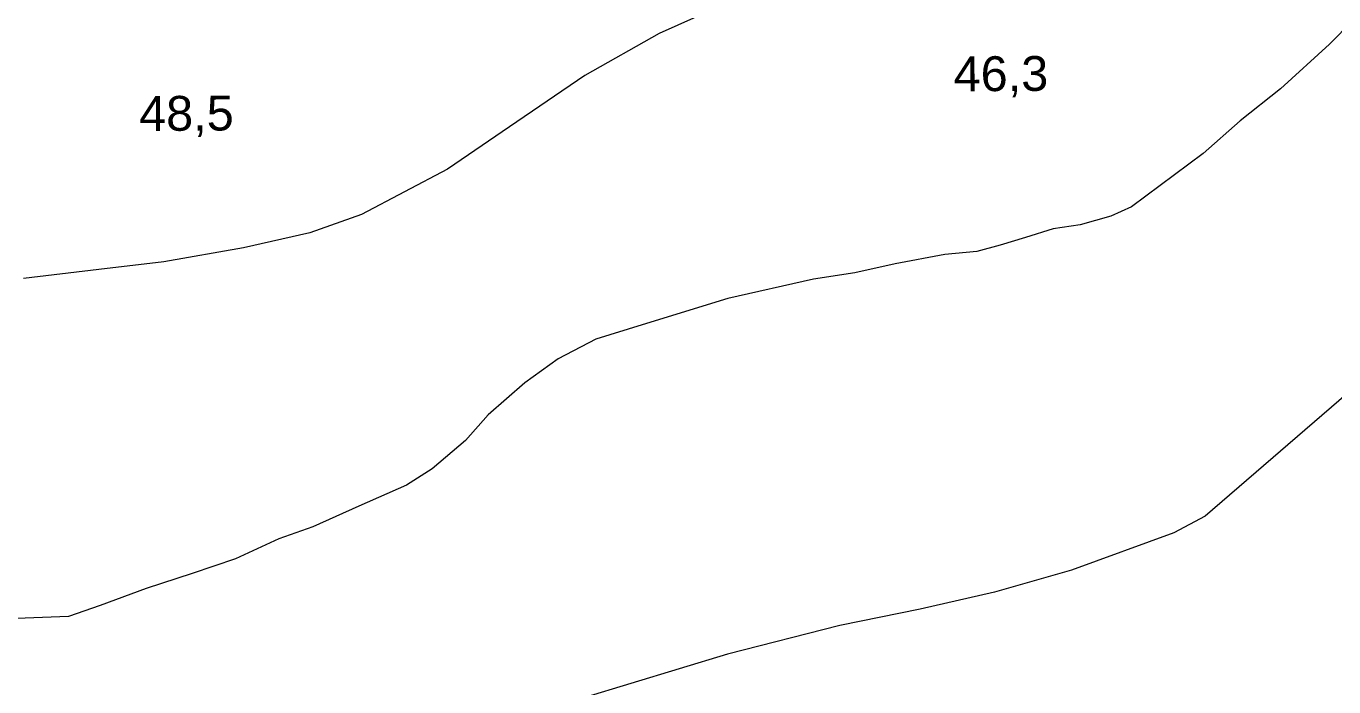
# Model space of a CAD drawing. Header units: metres. Extents: x 783184 to 1587399, y 282652 to 580595.
# Drawn here: x 785685 to 786098.1, y 289811.7 to 290020.5 of the extents above; entities that cross this region are included whole.
import ezdxf

# ---------------------------------------------------------------- set-up
doc = ezdxf.new("R2010")
doc.units = ezdxf.units.M
doc.header["$LTSCALE"] = 0.5
doc.layers.add('cote de nivel', color=1, linetype='CONTINUOUS', lineweight=211)
doc.layers.add('curbe  de nivelI', color=7, linetype='CONTINUOUS')
doc.styles.add('arial', font='arial.ttf')

msp = doc.modelspace()

# ---------------------------------------------------------------- linework, layer by layer
at = {"layer": 'curbe  de nivelI', "color": 21, "lineweight": 5}
for points in [[(786111.56925, 290030.02409), (786096.77874, 290014.79343), (786081.31593, 290000.6827), (786068.54235, 289990.6036), (786056.8892, 289980.30052), (786034.15318, 289963.37099), (786027.65435, 289960.45927), (786018.01812, 289957.77149), (786009.50236, 289956.42762), (786000.76252, 289953.73987), (785992.69499, 289951.27606), (785985.29971, 289949.26027), (785975.21531, 289948.36434), (785959.52841, 289945.45258), (785946.75478, 289942.54086), (785933.75706, 289940.52503), (785906.67938, 289934.41814), (785879.56346, 289926.13089), (785864.99704, 289921.65128), (785853.1198, 289915.37982), (785842.58718, 289907.76453), (785830.93408, 289897.68542), (785823.76294, 289889.62215), (785813.23031, 289880.66294), (785805.16272, 289875.51138), (785790.14814, 289868.79198), (785775.58172, 289862.29655), (785764.82501, 289858.4889), (785751.15498, 289852.21744), (785737.48501, 289847.51387), (785722.91859, 289842.81029), (785708.35217, 289837.43476), (785698.34382, 289833.97726), (785681.98461, 289833.30534)], [(785912.61624, 290030.63154), (785884.93122, 290018.22757), (785861.54212, 290004.86946), (785837.67569, 289988.64886), (785818.10524, 289975.29074), (785790.8975, 289960.97846), (785774.66835, 289955.25354), (785753.66593, 289950.48277), (785728.54253, 289946.01579), (785708.01745, 289943.63042), (785684.15101, 289940.76796)], [(786212.22887, 290022.55447), (786200.87905, 290009.5563), (786189.0563, 290000.57577), (786170.1057, 289980.81217), (786159.46523, 289965.68705), (786150.7164, 289948.90761), (786142.44044, 289938.98175), (786134.8739, 289931.65551), (786123.52408, 289922.67499), (786057.5203, 289865.65123), (786047.53927, 289860.45554), (786015.22407, 289848.5598), (785990.89524, 289841.70145), (785967.39812, 289836.2979), (785942.02962, 289831.10218), (785906.56147, 289822.11467), (785860.81491, 289808.19011), (785819.22714, 289790.52467), (785783.04578, 289776.18448), (785757.32212, 289765.50407), (785716.15018, 289750.54039), (785692.86107, 289743.47422), (785676.22598, 289741.1881)]]:
    msp.add_lwpolyline(points, dxfattribs=at)

# ---------------------------------------------------------------- texts
at = {"layer": 'cote de nivel', "color": 32, "lineweight": 30, "style": 'arial'}
for s, p in [('46,3', (785978.02377, 289999.91137)), ('48,5', (785720.70758, 289987.38508))]:
    msp.add_text(s, height=11, rotation=0.3467557, dxfattribs=at).set_placement(p)

doc.saveas('drawing.dxf')
